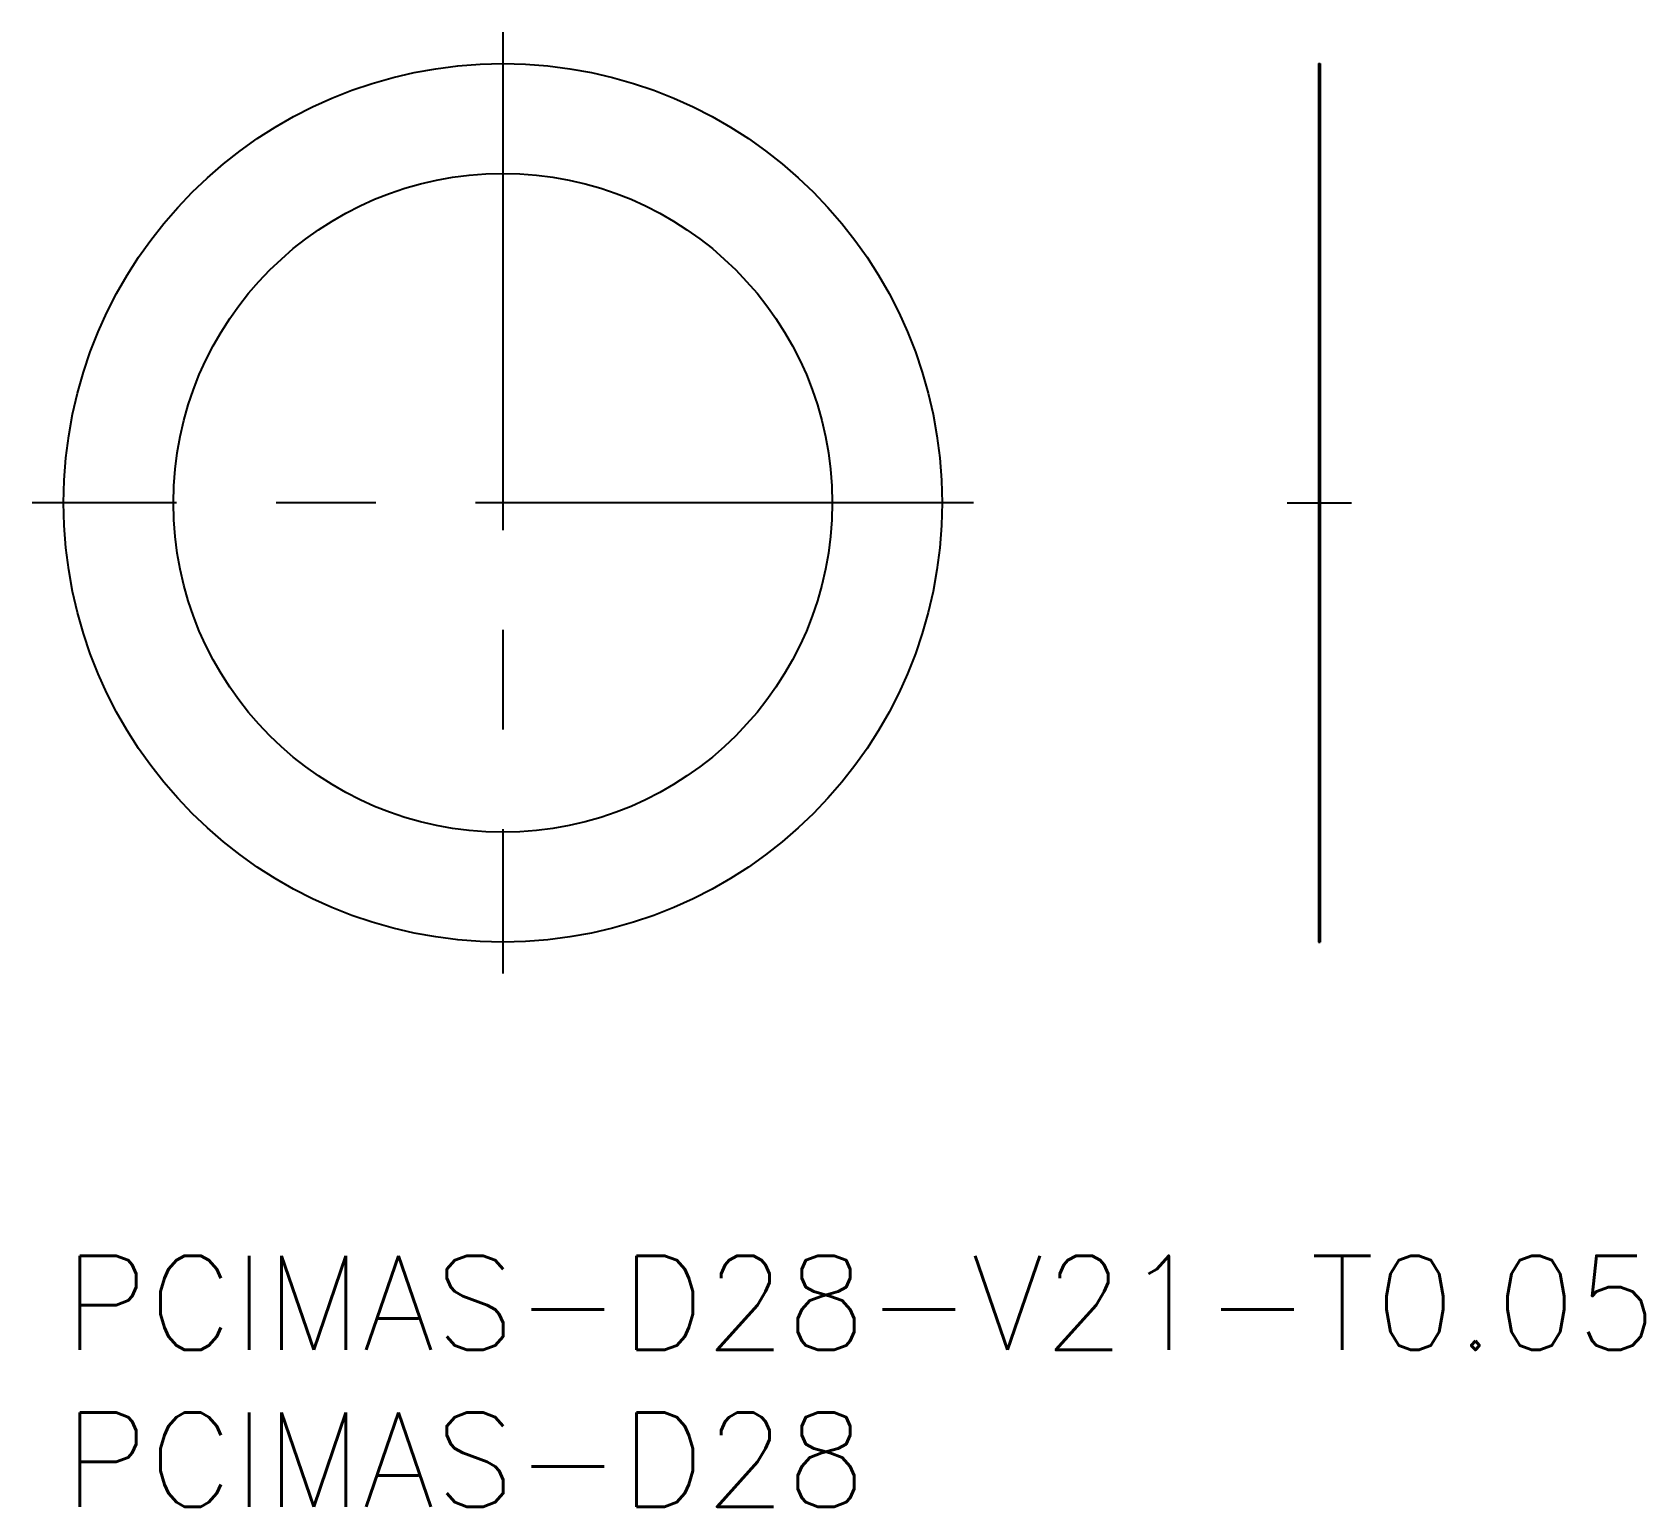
# Model space of a CAD drawing. Extents: x -1 to 50.4, y -8 to 39.
import ezdxf

# ---------------------------------------------------------------- set-up
doc = ezdxf.new("R2010")
doc.units = 0
doc.header["$LTSCALE"] = 0.5
doc.linetypes.add('CENTER', pattern=[50.8, 31.75, -6.35, 6.35, -6.35])
doc.linetypes.add('DASHED', pattern=[19.05, 12.7, -6.35])
for name, color, linetype in [('MSM_CENTER', 1, 'CENTER'), ('MSM_CONTINUOUS', 7, 'CONTINUOUS'), ('MSM_DASHED', 4, 'DASHED'), ('MSM_PART_NUMBER', 7, 'CONTINUOUS')]:
    doc.layers.add(name, color=color, linetype=linetype)
doc.styles.get("Standard").update_dxf_attribs({"font": 'txt.shx', "height": 1, "bigfont": 'bigfont.shx'})

# ---------------------------------------------------------------- blocks, each defined once
blk = doc.blocks.new('*U7')
at = {"layer": 'MSM_PART_NUMBER'}
blk.add_text('PCIMAS-D28-V21-T0.05', height=3, dxfattribs=at).set_placement((0, -3))
blk = doc.blocks.new('*U8')
at = {"layer": 'MSM_PART_NUMBER'}
blk.add_text('PCIMAS-D28', height=3, dxfattribs=at).set_placement((0, -8))

msp = doc.modelspace()

# ---------------------------------------------------------------- linework, layer by layer
at = {"layer": 'MSM_CENTER'}
for p, q in [((14, 39), (14, 9)), ((29, 24), (-1, 24)), ((39, 24), (41.05, 24))]:
    msp.add_line(p, q, dxfattribs=at)
at = {"layer": 'MSM_CONTINUOUS'}
for p, q in [((40, 38), (40, 10)), ((40, 38), (40.05, 38)), ((40.05, 38), (40.05, 10)), ((40, 10), (40.05, 10))]:
    msp.add_line(p, q, dxfattribs=at)
for radius in [14, 10.5]:
    msp.add_circle((14, 24), radius, dxfattribs=at)
at = {"layer": 'MSM_DASHED'}
for p, q in [((40, 34.5), (40.05, 34.5)), ((40, 13.5), (40.05, 13.5))]:
    msp.add_line(p, q, dxfattribs=at)

# ---------------------------------------------------------------- block references
at = {"layer": 'MSM_CONTINUOUS'}
for name in ['*U7', '*U8']:
    msp.add_blockref(name, (0, 0), dxfattribs=at)

doc.saveas('drawing.dxf')
